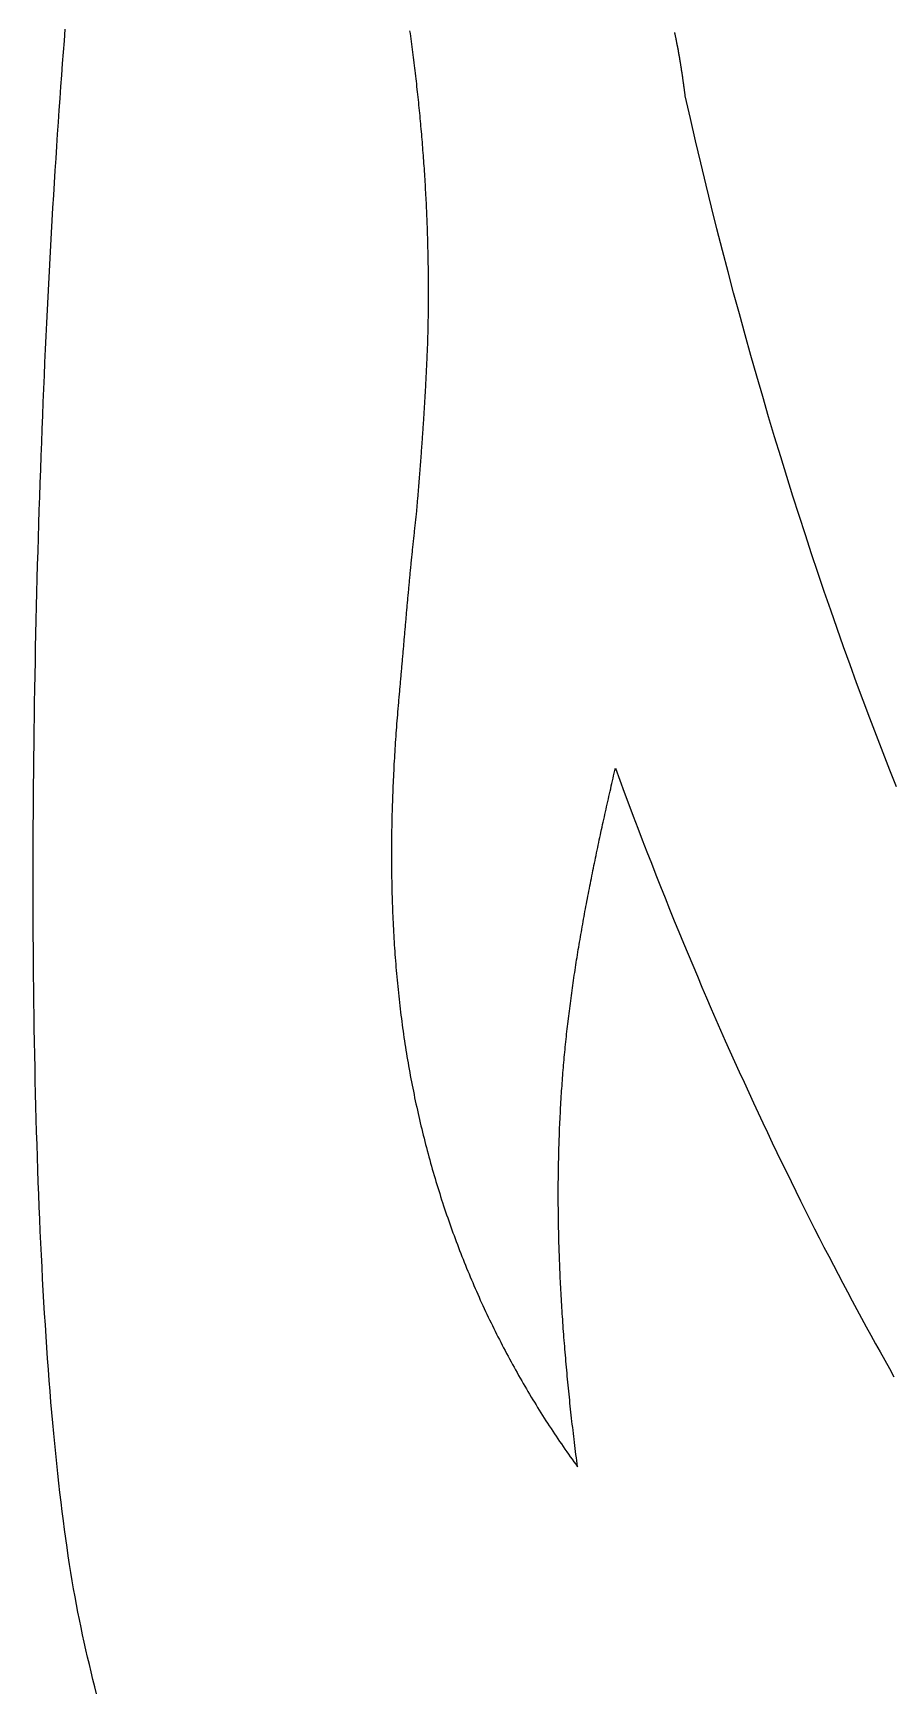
# Model space of a CAD drawing. Extents: x 5 to 105, y 2 to 136.
# Drawn here: x 33.22 to 37.65, y 119.05 to 127.62 of the extents above; entities that cross this region are included whole.
import ezdxf

# ---------------------------------------------------------------- set-up
doc = ezdxf.new("R2010")
doc.units = 0
doc.layers.get('0').update_dxf_attribs({"linetype": 'CONTINUOUS'})

msp = doc.modelspace()

# ---------------------------------------------------------------- linework, layer by layer
at = {"color": 7}
for points in [[(33.3745, 127.524, 0), (33.379, 127.583, 0), (33.3833, 127.642, 0)], [(35.165, 127.634, 0), (35.1669, 127.62, 0), (35.1688, 127.607, 0), (35.1706, 127.593, 0), (35.1725, 127.579, 0), (35.1743, 127.565, 0), (35.1762, 127.551, 0), (35.178, 127.538, 0), (35.1798, 127.524, 0), (35.1815, 127.51, 0), (35.1833, 127.496, 0), (35.185, 127.483, 0), (35.1867, 127.469, 0), (35.1884, 127.455, 0), (35.1901, 127.441, 0), (35.1917, 127.428, 0), (35.1933, 127.414, 0), (35.1949, 127.4, 0), (35.1965, 127.386, 0), (35.1981, 127.373, 0), (35.1997, 127.359, 0), (35.2012, 127.345, 0), (35.2027, 127.331, 0), (35.2042, 127.318, 0), (35.2057, 127.304, 0), (35.2072, 127.29, 0), (35.2086, 127.277, 0), (35.21, 127.263, 0), (35.2114, 127.249, 0), (35.2128, 127.235, 0), (35.2142, 127.222, 0), (35.2155, 127.208, 0), (35.2168, 127.194, 0), (35.2181, 127.181, 0), (35.2194, 127.167, 0), (35.2207, 127.153, 0), (35.2219, 127.14, 0), (35.2231, 127.126, 0), (35.2244, 127.112, 0), (35.2255, 127.099, 0), (35.2267, 127.085, 0), (35.2279, 127.071, 0), (35.229, 127.058, 0), (35.2301, 127.044, 0), (35.2312, 127.03, 0), (35.2323, 127.017, 0), (35.2333, 127.003, 0), (35.2343, 126.989, 0), (35.2354, 126.976, 0), (35.2364, 126.962, 0), (35.2373, 126.948, 0), (35.2383, 126.935, 0), (35.2392, 126.921, 0), (35.2401, 126.907, 0), (35.241, 126.893, 0), (35.2419, 126.88, 0), (35.2428, 126.866, 0), (35.2436, 126.852, 0), (35.2444, 126.839, 0), (35.2452, 126.825, 0), (35.246, 126.811, 0), (35.2467, 126.798, 0), (35.2475, 126.784, 0), (35.2482, 126.77, 0), (35.2489, 126.757, 0), (35.2496, 126.743, 0), (35.2502, 126.729, 0), (35.2509, 126.716, 0), (35.2515, 126.702, 0), (35.2521, 126.688, 0), (35.2527, 126.675, 0), (35.2532, 126.661, 0), (35.2538, 126.647, 0), (35.2543, 126.633, 0), (35.2548, 126.62, 0), (35.2553, 126.606, 0), (35.2558, 126.592, 0), (35.2562, 126.579, 0), (35.2566, 126.565, 0), (35.257, 126.551, 0), (35.2574, 126.537, 0), (35.2578, 126.524, 0), (35.2581, 126.51, 0), (35.2584, 126.496, 0), (35.2587, 126.483, 0), (35.259, 126.469, 0), (35.2593, 126.455, 0), (35.2595, 126.441, 0), (35.2597, 126.427, 0), (35.2599, 126.414, 0), (35.2601, 126.4, 0), (35.2603, 126.386, 0), (35.2604, 126.372, 0), (35.2605, 126.359, 0), (35.2607, 126.345, 0), (35.2607, 126.331, 0), (35.2608, 126.317, 0), (35.2608, 126.303, 0), (35.2609, 126.29, 0), (35.2609, 126.276, 0), (35.2608, 126.262, 0), (35.2608, 126.248, 0), (35.2607, 126.234, 0), (35.2607, 126.22, 0), (35.2606, 126.207, 0), (35.2604, 126.193, 0), (35.2603, 126.179, 0), (35.2601, 126.165, 0), (35.26, 126.151, 0), (35.2598, 126.137, 0), (35.2595, 126.123, 0), (35.2593, 126.109, 0), (35.259, 126.096, 0), (35.2588, 126.082, 0), (35.2585, 126.068, 0), (35.2581, 126.054, 0), (35.2578, 126.04, 0)], [(36.5438, 127.59, 0), (36.543, 127.594, 0), (36.5422, 127.597, 0), (36.5414, 127.601, 0), (36.5406, 127.605, 0), (36.5397, 127.609, 0), (36.5389, 127.613, 0), (36.5381, 127.617, 0), (36.5373, 127.621, 0), (36.5365, 127.625, 0)], [(36.5906, 127.298, 0), (36.5903, 127.3, 0), (36.59, 127.302, 0), (36.5897, 127.305, 0), (36.5894, 127.307, 0), (36.5891, 127.309, 0), (36.5888, 127.312, 0), (36.5885, 127.314, 0), (36.5881, 127.316, 0), (36.5878, 127.319, 0), (36.5875, 127.321, 0), (36.5872, 127.323, 0), (36.5869, 127.325, 0), (36.5866, 127.328, 0), (36.5863, 127.33, 0), (36.586, 127.332, 0), (36.5857, 127.335, 0), (36.5853, 127.337, 0), (36.585, 127.339, 0), (36.5847, 127.342, 0), (36.5844, 127.344, 0), (36.5841, 127.346, 0), (36.5838, 127.349, 0), (36.5835, 127.351, 0), (36.5831, 127.353, 0), (36.5828, 127.356, 0), (36.5825, 127.358, 0), (36.5822, 127.36, 0), (36.5819, 127.362, 0), (36.5815, 127.365, 0), (36.5812, 127.367, 0), (36.5809, 127.369, 0), (36.5806, 127.372, 0), (36.5802, 127.374, 0), (36.5799, 127.376, 0), (36.5796, 127.379, 0), (36.5793, 127.381, 0), (36.5789, 127.383, 0), (36.5786, 127.386, 0), (36.5783, 127.388, 0), (36.5779, 127.39, 0), (36.5776, 127.392, 0), (36.5773, 127.395, 0), (36.5769, 127.397, 0), (36.5766, 127.399, 0), (36.5763, 127.402, 0), (36.5759, 127.404, 0), (36.5756, 127.406, 0), (36.5752, 127.409, 0), (36.5749, 127.411, 0), (36.5746, 127.413, 0), (36.5742, 127.416, 0), (36.5739, 127.418, 0), (36.5735, 127.42, 0), (36.5732, 127.422, 0), (36.5728, 127.425, 0), (36.5725, 127.427, 0), (36.5721, 127.429, 0), (36.5718, 127.432, 0), (36.5714, 127.434, 0), (36.5711, 127.436, 0), (36.5707, 127.439, 0), (36.5704, 127.441, 0), (36.57, 127.443, 0), (36.5696, 127.445, 0), (36.5693, 127.448, 0), (36.5689, 127.45, 0), (36.5686, 127.452, 0), (36.5682, 127.455, 0), (36.5678, 127.457, 0), (36.5675, 127.459, 0), (36.5671, 127.462, 0), (36.5667, 127.464, 0), (36.5664, 127.466, 0), (36.566, 127.468, 0), (36.5656, 127.471, 0), (36.5652, 127.473, 0), (36.5649, 127.475, 0), (36.5645, 127.478, 0), (36.5641, 127.48, 0), (36.5637, 127.482, 0), (36.5633, 127.484, 0), (36.5629, 127.487, 0), (36.5626, 127.489, 0), (36.5622, 127.491, 0), (36.5618, 127.494, 0), (36.5614, 127.496, 0), (36.561, 127.498, 0), (36.5606, 127.501, 0), (36.5602, 127.503, 0), (36.5598, 127.505, 0), (36.5594, 127.507, 0), (36.559, 127.51, 0), (36.5586, 127.512, 0), (36.5582, 127.514, 0), (36.5578, 127.517, 0), (36.5574, 127.519, 0), (36.557, 127.521, 0), (36.5566, 127.523, 0), (36.5562, 127.526, 0), (36.5557, 127.528, 0), (36.5553, 127.53, 0), (36.5549, 127.533, 0), (36.5545, 127.535, 0), (36.5541, 127.537, 0), (36.5536, 127.539, 0), (36.5532, 127.542, 0), (36.5528, 127.544, 0), (36.5524, 127.546, 0), (36.5519, 127.549, 0), (36.5515, 127.551, 0), (36.551, 127.553, 0), (36.5506, 127.555, 0), (36.5502, 127.558, 0), (36.5497, 127.56, 0), (36.5493, 127.562, 0), (36.5488, 127.565, 0), (36.5484, 127.567, 0), (36.5479, 127.569, 0), (36.5475, 127.571, 0), (36.547, 127.574, 0), (36.5466, 127.576, 0), (36.5461, 127.578, 0), (36.5457, 127.581, 0), (36.5452, 127.583, 0), (36.5447, 127.585, 0), (36.5443, 127.587, 0), (36.5438, 127.59, 0)], [(33.4416, 119.49, 0), (33.4342, 119.53, 0), (33.4269, 119.571, 0), (33.4198, 119.612, 0), (33.4128, 119.655, 0), (33.4059, 119.698, 0), (33.3992, 119.742, 0), (33.3926, 119.786, 0), (33.3862, 119.832, 0), (33.3798, 119.878, 0), (33.3737, 119.924, 0), (33.3676, 119.972, 0), (33.3617, 120.02, 0), (33.3559, 120.069, 0), (33.3502, 120.119, 0), (33.3447, 120.169, 0), (33.3393, 120.22, 0), (33.334, 120.271, 0), (33.3288, 120.323, 0), (33.3238, 120.376, 0), (33.3189, 120.43, 0), (33.3141, 120.484, 0), (33.3095, 120.538, 0), (33.305, 120.594, 0), (33.3006, 120.649, 0), (33.2963, 120.706, 0), (33.2921, 120.763, 0), (33.2881, 120.82, 0), (33.2842, 120.878, 0), (33.2804, 120.937, 0), (33.2767, 120.996, 0), (33.2731, 121.055, 0), (33.2697, 121.115, 0), (33.2664, 121.176, 0), (33.2632, 121.237, 0), (33.2601, 121.298, 0), (33.2571, 121.36, 0), (33.2542, 121.422, 0), (33.2515, 121.485, 0), (33.2488, 121.548, 0), (33.2463, 121.612, 0), (33.2439, 121.676, 0), (33.2416, 121.74, 0), (33.2394, 121.805, 0), (33.2373, 121.87, 0), (33.2353, 121.936, 0), (33.2334, 122.002, 0), (33.2316, 122.068, 0), (33.23, 122.134, 0), (33.2284, 122.201, 0), (33.227, 122.268, 0), (33.2256, 122.335, 0), (33.2244, 122.403, 0), (33.2233, 122.471, 0), (33.2222, 122.539, 0), (33.2213, 122.608, 0), (33.2204, 122.677, 0), (33.2197, 122.745, 0), (33.2191, 122.815, 0), (33.2185, 122.884, 0), (33.2181, 122.954, 0), (33.2177, 123.023, 0), (33.2175, 123.093, 0), (33.2173, 123.163, 0), (33.2173, 123.234, 0), (33.2173, 123.304, 0), (33.2175, 123.375, 0), (33.2177, 123.445, 0), (33.218, 123.516, 0), (33.2184, 123.587, 0), (33.2189, 123.658, 0), (33.2195, 123.729, 0), (33.2202, 123.8, 0), (33.2209, 123.872, 0), (33.2218, 123.943, 0), (33.2227, 124.014, 0), (33.2238, 124.086, 0), (33.2249, 124.157, 0), (33.2261, 124.228, 0), (33.2273, 124.3, 0), (33.2287, 124.371, 0), (33.2302, 124.442, 0), (33.2317, 124.514, 0), (33.2333, 124.585, 0), (33.235, 124.656, 0), (33.2368, 124.727, 0), (33.2386, 124.799, 0), (33.2406, 124.87, 0), (33.2426, 124.941, 0), (33.2447, 125.011, 0), (33.2468, 125.082, 0), (33.2491, 125.153, 0), (33.2514, 125.223, 0), (33.2538, 125.293, 0), (33.2563, 125.364, 0), (33.2588, 125.434, 0), (33.2614, 125.503, 0), (33.2641, 125.573, 0), (33.2668, 125.643, 0), (33.2697, 125.712, 0), (33.2726, 125.781, 0), (33.2755, 125.85, 0), (33.2786, 125.918, 0), (33.2817, 125.986, 0), (33.2848, 126.054, 0), (33.2881, 126.122, 0), (33.2914, 126.19, 0), (33.2947, 126.257, 0), (33.2981, 126.324, 0), (33.3016, 126.39, 0), (33.3052, 126.457, 0), (33.3088, 126.523, 0), (33.3125, 126.588, 0), (33.3162, 126.653, 0), (33.32, 126.718, 0), (33.3239, 126.783, 0), (33.3278, 126.847, 0), (33.3318, 126.911, 0), (33.3358, 126.974, 0), (33.3399, 127.037, 0), (33.344, 127.099, 0), (33.3482, 127.161, 0), (33.3525, 127.223, 0), (33.3568, 127.284, 0), (33.3611, 127.345, 0), (33.3655, 127.405, 0), (33.37, 127.465, 0), (33.3745, 127.524, 0)], [(37.6829, 123.721, 0), (37.6483, 123.808, 0), (37.6138, 123.897, 0), (37.5794, 123.987, 0), (37.5452, 124.077, 0), (37.5111, 124.168, 0), (37.4772, 124.26, 0), (37.4435, 124.353, 0), (37.4098, 124.447, 0), (37.3764, 124.541, 0), (37.3432, 124.636, 0), (37.3101, 124.733, 0), (37.2772, 124.83, 0), (37.2445, 124.928, 0), (37.2121, 125.026, 0), (37.1798, 125.126, 0), (37.1478, 125.226, 0), (37.116, 125.328, 0), (37.0844, 125.43, 0), (37.0531, 125.533, 0), (37.022, 125.637, 0), (36.9912, 125.741, 0), (36.9606, 125.847, 0), (36.9303, 125.953, 0), (36.9003, 126.06, 0), (36.8706, 126.169, 0), (36.8411, 126.278, 0), (36.812, 126.387, 0), (36.7832, 126.498, 0), (36.7547, 126.61, 0), (36.7265, 126.722, 0), (36.6986, 126.836, 0), (36.6711, 126.95, 0), (36.6439, 127.065, 0), (36.6171, 127.181, 0), (36.5906, 127.298, 0)], [(35.2578, 126.04, 0), (35.2575, 126.033, 0), (35.2573, 126.026, 0), (35.257, 126.019, 0), (35.2567, 126.012, 0), (35.2565, 126.005, 0), (35.2562, 125.998, 0), (35.2559, 125.991, 0), (35.2556, 125.984, 0), (35.2553, 125.977, 0), (35.255, 125.97, 0), (35.2547, 125.963, 0), (35.2544, 125.956, 0), (35.2541, 125.949, 0), (35.2538, 125.942, 0), (35.2535, 125.935, 0), (35.2532, 125.928, 0), (35.2529, 125.921, 0), (35.2526, 125.914, 0), (35.2522, 125.907, 0), (35.2519, 125.9, 0), (35.2516, 125.893, 0), (35.2512, 125.886, 0), (35.2509, 125.879, 0), (35.2505, 125.872, 0), (35.2502, 125.864, 0), (35.2498, 125.857, 0), (35.2495, 125.85, 0), (35.2491, 125.843, 0), (35.2488, 125.836, 0), (35.2484, 125.829, 0), (35.248, 125.822, 0), (35.2477, 125.815, 0), (35.2473, 125.808, 0), (35.2469, 125.801, 0), (35.2465, 125.794, 0), (35.2461, 125.787, 0), (35.2457, 125.78, 0), (35.2453, 125.773, 0), (35.2449, 125.765, 0), (35.2445, 125.758, 0), (35.2441, 125.751, 0), (35.2437, 125.744, 0), (35.2433, 125.737, 0), (35.2429, 125.73, 0), (35.2425, 125.723, 0), (35.2421, 125.716, 0), (35.2416, 125.709, 0), (35.2412, 125.701, 0), (35.2408, 125.694, 0), (35.2403, 125.687, 0), (35.2399, 125.68, 0), (35.2395, 125.673, 0), (35.239, 125.666, 0), (35.2386, 125.659, 0), (35.2381, 125.652, 0), (35.2377, 125.644, 0), (35.2372, 125.637, 0), (35.2367, 125.63, 0), (35.2363, 125.623, 0), (35.2358, 125.616, 0), (35.2354, 125.609, 0), (35.2349, 125.601, 0), (35.2344, 125.594, 0), (35.2339, 125.587, 0), (35.2334, 125.58, 0), (35.233, 125.573, 0), (35.2325, 125.566, 0), (35.232, 125.558, 0), (35.2315, 125.551, 0), (35.231, 125.544, 0), (35.2305, 125.537, 0), (35.23, 125.53, 0), (35.2295, 125.522, 0), (35.229, 125.515, 0), (35.2285, 125.508, 0), (35.228, 125.501, 0), (35.2274, 125.494, 0), (35.2269, 125.486, 0), (35.2264, 125.479, 0), (35.2259, 125.472, 0), (35.2253, 125.465, 0), (35.2248, 125.458, 0), (35.2243, 125.45, 0), (35.2237, 125.443, 0), (35.2232, 125.436, 0), (35.2227, 125.429, 0), (35.2221, 125.421, 0), (35.2216, 125.414, 0), (35.221, 125.407, 0), (35.2205, 125.4, 0), (35.2199, 125.392, 0), (35.2194, 125.385, 0), (35.2188, 125.378, 0), (35.2182, 125.371, 0), (35.2177, 125.363, 0), (35.2171, 125.356, 0), (35.2165, 125.349, 0), (35.216, 125.342, 0), (35.2154, 125.334, 0), (35.2148, 125.327, 0), (35.2142, 125.32, 0), (35.2137, 125.313, 0), (35.2131, 125.305, 0), (35.2125, 125.298, 0), (35.2119, 125.291, 0), (35.2113, 125.283, 0), (35.2107, 125.276, 0), (35.2101, 125.269, 0), (35.2095, 125.262, 0), (35.2089, 125.254, 0), (35.2083, 125.247, 0), (35.2077, 125.24, 0), (35.2071, 125.232, 0), (35.2065, 125.225, 0), (35.2059, 125.218, 0), (35.2053, 125.21, 0), (35.2047, 125.203, 0), (35.204, 125.196, 0), (35.2034, 125.188, 0), (35.2028, 125.181, 0), (35.2022, 125.174, 0), (35.2016, 125.166, 0), (35.2009, 125.159, 0), (35.2003, 125.152, 0), (35.1997, 125.144, 0), (35.199, 125.137, 0), (35.1984, 125.13, 0)], [(35.1984, 125.13, 0), (35.1975, 125.122, 0), (35.1967, 125.115, 0), (35.1958, 125.107, 0), (35.1949, 125.1, 0), (35.1941, 125.093, 0), (35.1933, 125.085, 0), (35.1924, 125.078, 0), (35.1916, 125.07, 0), (35.1907, 125.063, 0), (35.1899, 125.055, 0), (35.1891, 125.048, 0), (35.1883, 125.041, 0), (35.1875, 125.033, 0), (35.1866, 125.026, 0), (35.1858, 125.018, 0), (35.185, 125.011, 0), (35.1842, 125.003, 0), (35.1834, 124.996, 0), (35.1826, 124.988, 0), (35.1819, 124.981, 0), (35.1811, 124.973, 0), (35.1803, 124.966, 0), (35.1795, 124.958, 0), (35.1787, 124.951, 0), (35.178, 124.943, 0), (35.1772, 124.936, 0), (35.1764, 124.928, 0), (35.1757, 124.921, 0), (35.1749, 124.913, 0), (35.1741, 124.906, 0), (35.1734, 124.898, 0), (35.1726, 124.891, 0), (35.1719, 124.883, 0), (35.1711, 124.876, 0), (35.1704, 124.868, 0), (35.1697, 124.861, 0), (35.1689, 124.853, 0), (35.1682, 124.845, 0), (35.1675, 124.838, 0), (35.1667, 124.83, 0), (35.166, 124.823, 0), (35.1653, 124.815, 0), (35.1646, 124.808, 0), (35.1638, 124.8, 0), (35.1631, 124.792, 0), (35.1624, 124.785, 0), (35.1617, 124.777, 0), (35.161, 124.77, 0), (35.1603, 124.762, 0), (35.1596, 124.755, 0), (35.1589, 124.747, 0), (35.1582, 124.739, 0), (35.1575, 124.732, 0), (35.1568, 124.724, 0), (35.1561, 124.716, 0), (35.1554, 124.709, 0), (35.1547, 124.701, 0), (35.154, 124.694, 0), (35.1533, 124.686, 0), (35.1526, 124.678, 0), (35.1519, 124.671, 0), (35.1512, 124.663, 0), (35.1505, 124.655, 0), (35.1498, 124.648, 0), (35.1492, 124.64, 0), (35.1485, 124.632, 0), (35.1478, 124.625, 0), (35.1471, 124.617, 0), (35.1464, 124.609, 0), (35.1457, 124.602, 0), (35.1451, 124.594, 0), (35.1444, 124.586, 0), (35.1437, 124.579, 0), (35.143, 124.571, 0), (35.1424, 124.563, 0), (35.1417, 124.556, 0), (35.141, 124.548, 0), (35.1403, 124.54, 0), (35.1397, 124.533, 0), (35.139, 124.525, 0), (35.1383, 124.517, 0), (35.1376, 124.509, 0), (35.137, 124.502, 0), (35.1363, 124.494, 0), (35.1356, 124.486, 0), (35.1349, 124.478, 0), (35.1343, 124.471, 0), (35.1336, 124.463, 0), (35.1329, 124.455, 0), (35.1323, 124.447, 0), (35.1316, 124.44, 0), (35.1309, 124.432, 0), (35.1302, 124.424, 0), (35.1296, 124.416, 0), (35.1289, 124.409, 0), (35.1282, 124.401, 0), (35.1275, 124.393, 0), (35.1268, 124.385, 0), (35.1262, 124.378, 0), (35.1255, 124.37, 0), (35.1248, 124.362, 0), (35.1241, 124.354, 0), (35.1235, 124.346, 0), (35.1228, 124.339, 0), (35.1221, 124.331, 0), (35.1214, 124.323, 0), (35.1207, 124.315, 0), (35.12, 124.307, 0), (35.1193, 124.299, 0), (35.1187, 124.292, 0), (35.118, 124.284, 0), (35.1173, 124.276, 0), (35.1166, 124.268, 0), (35.1159, 124.26, 0), (35.1152, 124.252, 0), (35.1145, 124.244, 0), (35.1138, 124.237, 0), (35.1131, 124.229, 0), (35.1124, 124.221, 0), (35.1117, 124.213, 0), (35.111, 124.205, 0), (35.1103, 124.197, 0), (35.1096, 124.189, 0), (35.1088, 124.181, 0), (35.1081, 124.174, 0), (35.1074, 124.166, 0), (35.1067, 124.158, 0)], [(35.1067, 124.158, 0), (35.1053, 124.142, 0), (35.104, 124.126, 0), (35.1027, 124.11, 0), (35.1014, 124.095, 0), (35.1001, 124.079, 0), (35.0989, 124.063, 0), (35.0977, 124.047, 0), (35.0965, 124.031, 0), (35.0953, 124.015, 0), (35.0941, 123.999, 0), (35.093, 123.983, 0), (35.0919, 123.967, 0), (35.0908, 123.951, 0), (35.0898, 123.935, 0), (35.0887, 123.919, 0), (35.0877, 123.903, 0), (35.0868, 123.887, 0), (35.0858, 123.871, 0), (35.0849, 123.855, 0), (35.084, 123.839, 0), (35.0831, 123.823, 0), (35.0823, 123.807, 0), (35.0815, 123.79, 0), (35.0807, 123.774, 0), (35.0799, 123.758, 0), (35.0792, 123.742, 0), (35.0785, 123.726, 0), (35.0778, 123.709, 0), (35.0772, 123.693, 0), (35.0766, 123.677, 0), (35.076, 123.661, 0), (35.0754, 123.644, 0), (35.0749, 123.628, 0), (35.0744, 123.612, 0), (35.0739, 123.596, 0), (35.0735, 123.579, 0), (35.0731, 123.563, 0), (35.0727, 123.547, 0), (35.0724, 123.53, 0), (35.0721, 123.514, 0), (35.0718, 123.497, 0), (35.0715, 123.481, 0), (35.0713, 123.465, 0), (35.0711, 123.448, 0), (35.071, 123.432, 0), (35.0709, 123.415, 0), (35.0708, 123.399, 0), (35.0708, 123.383, 0), (35.0708, 123.366, 0), (35.0708, 123.35, 0), (35.0708, 123.333, 0), (35.0709, 123.317, 0), (35.0711, 123.3, 0), (35.0712, 123.284, 0), (35.0714, 123.267, 0), (35.0717, 123.251, 0), (35.072, 123.234, 0), (35.0723, 123.218, 0), (35.0726, 123.201, 0), (35.073, 123.185, 0), (35.0734, 123.168, 0), (35.0739, 123.152, 0), (35.0744, 123.135, 0), (35.0749, 123.119, 0), (35.0755, 123.102, 0), (35.0761, 123.086, 0), (35.0768, 123.069, 0), (35.0775, 123.053, 0), (35.0782, 123.036, 0), (35.079, 123.02, 0), (35.0798, 123.003, 0), (35.0806, 122.987, 0), (35.0815, 122.97, 0), (35.0825, 122.953, 0), (35.0835, 122.937, 0), (35.0845, 122.92, 0), (35.0855, 122.904, 0), (35.0866, 122.887, 0), (35.0878, 122.871, 0), (35.089, 122.854, 0), (35.0902, 122.838, 0), (35.0915, 122.821, 0), (35.0928, 122.804, 0), (35.0942, 122.788, 0), (35.0956, 122.771, 0), (35.097, 122.755, 0), (35.0985, 122.738, 0), (35.1, 122.722, 0), (35.1016, 122.705, 0), (35.1032, 122.689, 0), (35.1049, 122.672, 0), (35.1066, 122.656, 0), (35.1084, 122.639, 0), (35.1102, 122.622, 0), (35.1121, 122.606, 0), (35.114, 122.589, 0), (35.1159, 122.573, 0), (35.1179, 122.556, 0), (35.12, 122.54, 0), (35.1221, 122.523, 0), (35.1242, 122.507, 0), (35.1264, 122.49, 0), (35.1287, 122.474, 0), (35.131, 122.457, 0), (35.1333, 122.441, 0), (35.1357, 122.424, 0), (35.1381, 122.408, 0), (35.1406, 122.392, 0), (35.1432, 122.375, 0), (35.1457, 122.359, 0), (35.1484, 122.342, 0), (35.1511, 122.326, 0), (35.1538, 122.309, 0), (35.1566, 122.293, 0), (35.1595, 122.277, 0), (35.1624, 122.26, 0), (35.1653, 122.244, 0), (35.1683, 122.227, 0), (35.1714, 122.211, 0), (35.1745, 122.195, 0), (35.1777, 122.178, 0), (35.1809, 122.162, 0), (35.1842, 122.146, 0), (35.1875, 122.129, 0), (35.1909, 122.113, 0), (35.1943, 122.097, 0), (35.1978, 122.081, 0)], [(35.9505, 122.134, 0), (35.9513, 122.148, 0), (35.9522, 122.161, 0), (35.9532, 122.175, 0), (35.9541, 122.188, 0), (35.9551, 122.202, 0), (35.9561, 122.215, 0), (35.9571, 122.228, 0), (35.9581, 122.242, 0), (35.9592, 122.255, 0), (35.9603, 122.269, 0), (35.9615, 122.282, 0), (35.9626, 122.295, 0), (35.9638, 122.309, 0), (35.965, 122.322, 0), (35.9663, 122.335, 0), (35.9675, 122.349, 0), (35.9688, 122.362, 0), (35.9701, 122.375, 0), (35.9715, 122.389, 0), (35.9729, 122.402, 0), (35.9742, 122.415, 0), (35.9757, 122.429, 0), (35.9771, 122.442, 0), (35.9786, 122.455, 0), (35.9801, 122.469, 0), (35.9816, 122.482, 0), (35.9831, 122.495, 0), (35.9847, 122.508, 0), (35.9863, 122.522, 0), (35.9879, 122.535, 0), (35.9895, 122.548, 0), (35.9912, 122.561, 0), (35.9928, 122.575, 0), (35.9945, 122.588, 0), (35.9963, 122.601, 0), (35.998, 122.614, 0), (35.9998, 122.628, 0), (36.0016, 122.641, 0), (36.0034, 122.654, 0), (36.0052, 122.667, 0), (36.0071, 122.681, 0), (36.009, 122.694, 0), (36.0109, 122.707, 0), (36.0128, 122.72, 0), (36.0147, 122.734, 0), (36.0167, 122.747, 0), (36.0187, 122.76, 0), (36.0207, 122.773, 0), (36.0227, 122.786, 0), (36.0248, 122.8, 0), (36.0268, 122.813, 0), (36.0289, 122.826, 0), (36.031, 122.839, 0), (36.0331, 122.852, 0), (36.0353, 122.866, 0), (36.0374, 122.879, 0), (36.0396, 122.892, 0), (36.0418, 122.905, 0), (36.044, 122.918, 0), (36.0463, 122.932, 0), (36.0485, 122.945, 0), (36.0508, 122.958, 0), (36.0531, 122.971, 0), (36.0554, 122.984, 0), (36.0577, 122.998, 0), (36.0601, 123.011, 0), (36.0624, 123.024, 0), (36.0648, 123.037, 0), (36.0672, 123.05, 0), (36.0696, 123.063, 0), (36.072, 123.077, 0), (36.0745, 123.09, 0), (36.077, 123.103, 0), (36.0794, 123.116, 0), (36.0819, 123.129, 0), (36.0844, 123.143, 0), (36.087, 123.156, 0), (36.0895, 123.169, 0), (36.0921, 123.182, 0), (36.0946, 123.195, 0), (36.0972, 123.209, 0), (36.0998, 123.222, 0), (36.1024, 123.235, 0), (36.1051, 123.248, 0), (36.1077, 123.261, 0), (36.1104, 123.275, 0), (36.113, 123.288, 0), (36.1157, 123.301, 0), (36.1184, 123.314, 0), (36.1211, 123.327, 0), (36.1239, 123.341, 0), (36.1266, 123.354, 0), (36.1293, 123.367, 0), (36.1321, 123.38, 0), (36.1349, 123.394, 0), (36.1377, 123.407, 0), (36.1405, 123.42, 0), (36.1433, 123.433, 0), (36.1461, 123.447, 0), (36.149, 123.46, 0), (36.1518, 123.473, 0), (36.1547, 123.486, 0), (36.1575, 123.5, 0), (36.1604, 123.513, 0), (36.1633, 123.526, 0), (36.1662, 123.539, 0), (36.1691, 123.553, 0), (36.1721, 123.566, 0), (36.175, 123.579, 0), (36.1779, 123.592, 0), (36.1809, 123.606, 0), (36.1839, 123.619, 0), (36.1868, 123.632, 0), (36.1898, 123.646, 0), (36.1928, 123.659, 0), (36.1958, 123.672, 0), (36.1988, 123.686, 0), (36.2019, 123.699, 0), (36.2049, 123.712, 0), (36.2079, 123.726, 0), (36.211, 123.739, 0), (36.214, 123.752, 0), (36.2171, 123.766, 0), (36.2201, 123.779, 0), (36.2232, 123.792, 0), (36.2263, 123.806, 0), (36.2294, 123.819, 0)], [(36.2294, 123.819, 0), (36.2524, 123.756, 0), (36.2755, 123.694, 0), (36.2987, 123.631, 0), (36.3219, 123.57, 0), (36.3452, 123.508, 0), (36.3686, 123.447, 0), (36.392, 123.386, 0), (36.4155, 123.326, 0), (36.439, 123.266, 0), (36.4626, 123.206, 0), (36.4863, 123.147, 0), (36.51, 123.088, 0), (36.5337, 123.029, 0), (36.5575, 122.971, 0), (36.5814, 122.913, 0), (36.6053, 122.856, 0), (36.6292, 122.799, 0), (36.6532, 122.742, 0), (36.6772, 122.685, 0), (36.7012, 122.629, 0), (36.7253, 122.573, 0), (36.7494, 122.518, 0), (36.7736, 122.463, 0), (36.7977, 122.408, 0), (36.8219, 122.354, 0), (36.8461, 122.3, 0), (36.8704, 122.246, 0), (36.8947, 122.193, 0), (36.9189, 122.14, 0), (36.9432, 122.087, 0), (36.9676, 122.035, 0), (36.9919, 121.983, 0), (37.0162, 121.932, 0), (37.0406, 121.88, 0), (37.0649, 121.829, 0), (37.0893, 121.779, 0), (37.1136, 121.729, 0), (37.138, 121.679, 0), (37.1624, 121.629, 0), (37.1867, 121.58, 0), (37.2111, 121.531, 0), (37.2354, 121.483, 0), (37.2598, 121.435, 0), (37.2841, 121.387, 0), (37.3084, 121.34, 0), (37.3327, 121.293, 0), (37.357, 121.246, 0), (37.3813, 121.199, 0), (37.4055, 121.153, 0), (37.4297, 121.108, 0), (37.4539, 121.062, 0), (37.4781, 121.017, 0), (37.5022, 120.972, 0), (37.5264, 120.928, 0), (37.5504, 120.884, 0), (37.5745, 120.84, 0), (37.5985, 120.797, 0), (37.6225, 120.754, 0), (37.6464, 120.711, 0), (37.6703, 120.669, 0)], [(36.0335, 120.203, 0), (36.0314, 120.219, 0), (36.0294, 120.235, 0), (36.0274, 120.25, 0), (36.0254, 120.266, 0), (36.0234, 120.282, 0), (36.0214, 120.298, 0), (36.0195, 120.313, 0), (36.0176, 120.329, 0), (36.0157, 120.345, 0), (36.0138, 120.36, 0), (36.0119, 120.376, 0), (36.0101, 120.392, 0), (36.0083, 120.407, 0), (36.0065, 120.423, 0), (36.0047, 120.438, 0), (36.0029, 120.454, 0), (36.0012, 120.47, 0), (35.9995, 120.485, 0), (35.9978, 120.501, 0), (35.9961, 120.516, 0), (35.9944, 120.532, 0), (35.9928, 120.548, 0), (35.9912, 120.563, 0), (35.9896, 120.579, 0), (35.988, 120.594, 0), (35.9864, 120.61, 0), (35.9849, 120.625, 0), (35.9834, 120.641, 0), (35.9819, 120.656, 0), (35.9804, 120.672, 0), (35.979, 120.687, 0), (35.9776, 120.703, 0), (35.9761, 120.718, 0), (35.9748, 120.734, 0), (35.9734, 120.749, 0), (35.9721, 120.765, 0), (35.9707, 120.78, 0), (35.9694, 120.796, 0), (35.9682, 120.811, 0), (35.9669, 120.826, 0), (35.9657, 120.842, 0), (35.9645, 120.857, 0), (35.9633, 120.873, 0), (35.9621, 120.888, 0), (35.961, 120.903, 0), (35.9599, 120.919, 0), (35.9588, 120.934, 0), (35.9577, 120.949, 0), (35.9566, 120.965, 0), (35.9556, 120.98, 0), (35.9546, 120.995, 0), (35.9536, 121.011, 0), (35.9527, 121.026, 0), (35.9517, 121.041, 0), (35.9508, 121.056, 0), (35.9499, 121.072, 0), (35.949, 121.087, 0), (35.9482, 121.102, 0), (35.9474, 121.118, 0), (35.9466, 121.133, 0), (35.9458, 121.148, 0), (35.9451, 121.163, 0), (35.9443, 121.178, 0), (35.9436, 121.194, 0), (35.943, 121.209, 0), (35.9423, 121.224, 0), (35.9417, 121.239, 0), (35.9411, 121.254, 0), (35.9405, 121.27, 0), (35.9399, 121.285, 0), (35.9394, 121.3, 0), (35.9389, 121.315, 0), (35.9384, 121.33, 0), (35.9379, 121.345, 0), (35.9375, 121.36, 0), (35.9371, 121.375, 0), (35.9367, 121.391, 0), (35.9363, 121.406, 0), (35.936, 121.421, 0), (35.9357, 121.436, 0), (35.9354, 121.451, 0), (35.9351, 121.466, 0), (35.9349, 121.481, 0), (35.9347, 121.496, 0), (35.9345, 121.511, 0), (35.9343, 121.526, 0), (35.9342, 121.541, 0), (35.9341, 121.556, 0), (35.934, 121.571, 0), (35.9339, 121.586, 0), (35.9339, 121.601, 0), (35.9339, 121.616, 0), (35.9339, 121.631, 0), (35.934, 121.646, 0), (35.934, 121.661, 0), (35.9341, 121.676, 0), (35.9343, 121.691, 0), (35.9344, 121.706, 0), (35.9346, 121.72, 0), (35.9348, 121.735, 0), (35.935, 121.75, 0), (35.9353, 121.765, 0), (35.9355, 121.78, 0), (35.9359, 121.795, 0), (35.9362, 121.81, 0), (35.9366, 121.825, 0), (35.9369, 121.839, 0), (35.9374, 121.854, 0), (35.9378, 121.869, 0), (35.9383, 121.884, 0), (35.9388, 121.899, 0), (35.9393, 121.914, 0), (35.9398, 121.928, 0), (35.9404, 121.943, 0), (35.941, 121.958, 0), (35.9417, 121.973, 0), (35.9423, 121.987, 0), (35.943, 122.002, 0), (35.9437, 122.017, 0), (35.9445, 122.032, 0), (35.9453, 122.046, 0), (35.9461, 122.061, 0), (35.9469, 122.076, 0), (35.9477, 122.09, 0), (35.9486, 122.105, 0), (35.9495, 122.12, 0), (35.9505, 122.134, 0)], [(35.1978, 122.081, 0), (35.2013, 122.064, 0), (35.2049, 122.048, 0), (35.2085, 122.032, 0), (35.2121, 122.016, 0), (35.2159, 122, 0), (35.2196, 121.983, 0), (35.2234, 121.967, 0), (35.2273, 121.951, 0), (35.2312, 121.935, 0), (35.2352, 121.919, 0), (35.2392, 121.903, 0), (35.2433, 121.887, 0), (35.2474, 121.871, 0), (35.2516, 121.855, 0), (35.2559, 121.839, 0), (35.2601, 121.823, 0), (35.2645, 121.807, 0), (35.2689, 121.791, 0), (35.2733, 121.775, 0), (35.2778, 121.759, 0), (35.2823, 121.743, 0), (35.2869, 121.727, 0), (35.2915, 121.711, 0), (35.2962, 121.695, 0), (35.3009, 121.68, 0), (35.3057, 121.664, 0), (35.3106, 121.648, 0), (35.3155, 121.632, 0), (35.3204, 121.617, 0), (35.3254, 121.601, 0), (35.3304, 121.585, 0), (35.3355, 121.57, 0), (35.3406, 121.554, 0), (35.3458, 121.538, 0), (35.351, 121.523, 0), (35.3563, 121.507, 0), (35.3617, 121.492, 0), (35.367, 121.476, 0), (35.3725, 121.461, 0), (35.378, 121.445, 0), (35.3835, 121.43, 0), (35.3891, 121.414, 0), (35.3947, 121.399, 0), (35.4004, 121.384, 0), (35.4061, 121.368, 0), (35.4119, 121.353, 0), (35.4177, 121.338, 0), (35.4235, 121.322, 0), (35.4295, 121.307, 0), (35.4354, 121.292, 0), (35.4414, 121.277, 0), (35.4475, 121.261, 0), (35.4536, 121.246, 0), (35.4598, 121.231, 0), (35.466, 121.216, 0), (35.4722, 121.201, 0), (35.4785, 121.186, 0), (35.4849, 121.171, 0), (35.4913, 121.156, 0), (35.4977, 121.141, 0), (35.5042, 121.126, 0), (35.5107, 121.111, 0), (35.5173, 121.096, 0), (35.524, 121.081, 0), (35.5306, 121.066, 0), (35.5374, 121.051, 0), (35.5441, 121.037, 0), (35.551, 121.022, 0), (35.5578, 121.007, 0), (35.5647, 120.992, 0), (35.5717, 120.978, 0), (35.5787, 120.963, 0), (35.5858, 120.948, 0), (35.5929, 120.934, 0), (35.6, 120.919, 0), (35.6072, 120.905, 0), (35.6144, 120.89, 0), (35.6217, 120.876, 0), (35.6291, 120.861, 0), (35.6364, 120.847, 0), (35.6439, 120.832, 0), (35.6513, 120.818, 0), (35.6588, 120.804, 0), (35.6664, 120.789, 0), (35.674, 120.775, 0), (35.6817, 120.761, 0), (35.6894, 120.746, 0), (35.6971, 120.732, 0), (35.7049, 120.718, 0), (35.7127, 120.704, 0), (35.7206, 120.69, 0), (35.7285, 120.676, 0), (35.7365, 120.662, 0), (35.7445, 120.648, 0), (35.7525, 120.634, 0), (35.7606, 120.62, 0), (35.7688, 120.606, 0), (35.777, 120.592, 0), (35.7852, 120.578, 0), (35.7935, 120.564, 0), (35.8018, 120.55, 0), (35.8102, 120.537, 0), (35.8186, 120.523, 0), (35.827, 120.509, 0), (35.8355, 120.496, 0), (35.8441, 120.482, 0), (35.8527, 120.468, 0), (35.8613, 120.455, 0), (35.87, 120.441, 0), (35.8787, 120.428, 0), (35.8875, 120.414, 0), (35.8963, 120.401, 0), (35.9051, 120.387, 0), (35.914, 120.374, 0), (35.9229, 120.361, 0), (35.9319, 120.347, 0), (35.9409, 120.334, 0), (35.95, 120.321, 0), (35.9591, 120.308, 0), (35.9683, 120.294, 0), (35.9774, 120.281, 0), (35.9867, 120.268, 0), (35.996, 120.255, 0), (36.0053, 120.242, 0), (36.0146, 120.229, 0), (36.024, 120.216, 0), (36.0335, 120.203, 0)], [(33.5458, 119.028, 0), (33.5361, 119.065, 0), (33.5266, 119.103, 0), (33.5172, 119.141, 0), (33.508, 119.179, 0), (33.4991, 119.218, 0), (33.4902, 119.256, 0), (33.4816, 119.295, 0), (33.4732, 119.333, 0), (33.465, 119.372, 0), (33.457, 119.412, 0), (33.4492, 119.451, 0), (33.4416, 119.49, 0)]]:
    msp.add_polyline3d(points, dxfattribs=at)

doc.saveas('drawing.dxf')
